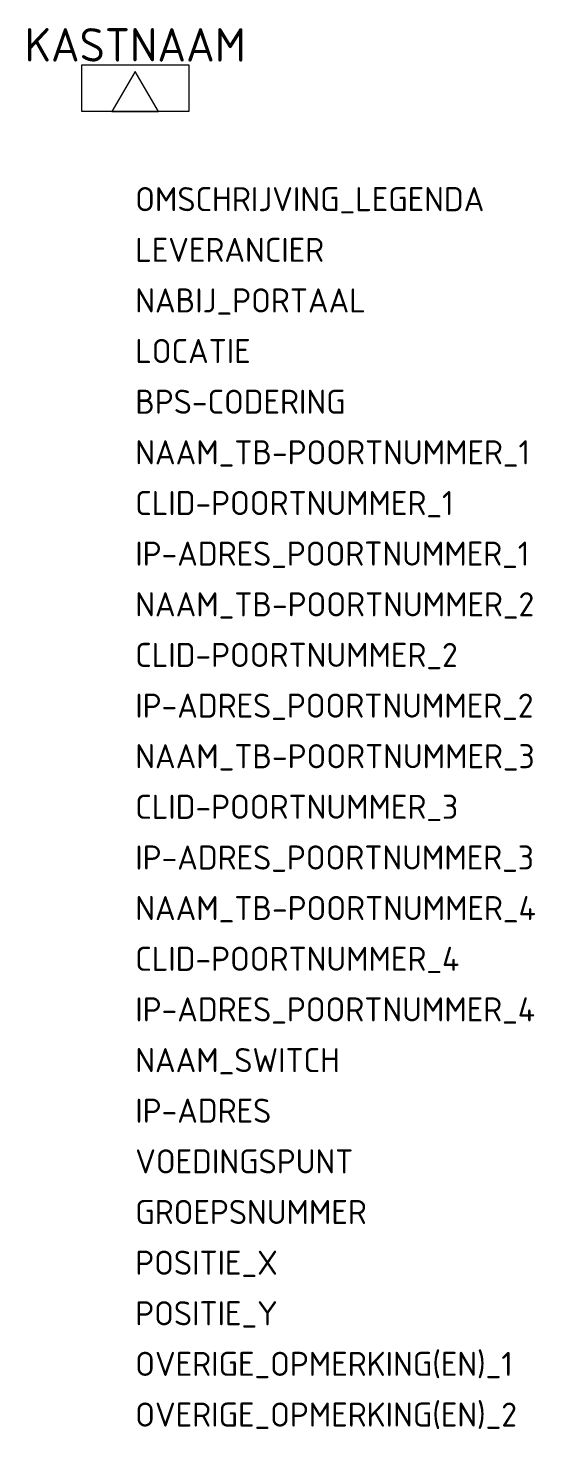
# Model space of a CAD drawing. Extents: x -8 to 30, y -99 to 5.
import ezdxf
from ezdxf.enums import TextEntityAlignment as Align

# ---------------------------------------------------------------- set-up
doc = ezdxf.new("R2010")
doc.units = 0
doc.header["$LTSCALE"] = 5
doc.header["$MEASUREMENT"] = 0
doc.layers.get('0').update_dxf_attribs({"linetype": 'CONTINUOUS'})
doc.layers.add('N-WE-VW-VS-T18', color=1, linetype='CONTINUOUS', lineweight=18)
doc.layers.add('N-WE-VW-VS-T25', color=7, linetype='CONTINUOUS', lineweight=25)
doc.styles.add('NLCS-ISO', font='NLCS-ISO.ttf', dxfattribs={"height": 1.8})

msp = doc.modelspace()

# ---------------------------------------------------------------- linework, layer by layer
at = {"flags": 128}
msp.add_lwpolyline([(-4, 2.51), (4, 2.51), (4, -0.99), (-4, -0.99), (-4, 2.51)], dxfattribs=at)
msp.add_lwpolyline([(-1.75, -0.99), (1.75, -0.99), (0, 2.01)], close=True, dxfattribs=at)

# ---------------------------------------------------------------- texts
at = {"layer": 'N-WE-VW-VS-T18', "linetype": 'ByBlock', "style": 'NLCS-ISO', "flags": 1}
for tag, p, s in [('OMSCHRIJVING_LEGENDA', (0, -8.43), 'WKS tussen A-pootportaal'), ('LEVERANCIER', (0, -12.22), ''), ('NABIJ_PORTAAL', (0, -16), ''), ('LOCATIE', (0, -19.78), ''), ('BPS-CODERING', (0, -23.57), ''), ('NAAM_TB-POORTNUMMER_1', (0, -27.35), ''), ('CLID-POORTNUMMER_1', (0, -31.14), ''), ('IP-ADRES_POORTNUMMER_1', (0, -34.92), ''), ('NAAM_TB-POORTNUMMER_2', (0, -38.71), ''), ('CLID-POORTNUMMER_2', (0, -42.49), ''), ('IP-ADRES_POORTNUMMER_2', (0, -46.28), ''), ('NAAM_TB-POORTNUMMER_3', (0, -50.06), ''), ('CLID-POORTNUMMER_3', (0, -53.84), ''), ('IP-ADRES_POORTNUMMER_3', (0, -57.63), ''), ('NAAM_TB-POORTNUMMER_4', (0, -61.41), ''), ('CLID-POORTNUMMER_4', (0, -65.2), ''), ('IP-ADRES_POORTNUMMER_4', (0, -68.98), ''), ('NAAM_SWITCH', (0, -72.77), ''), ('IP-ADRES', (0, -76.55), ''), ('VOEDINGSPUNT', (0, -80.34), ''), ('GROEPSNUMMER', (0, -84.12), ''), ('POSITIE_X', (0, -87.91), ''), ('POSITIE_Y', (0, -91.69), ''), ('OVERIGE_OPMERKING(EN)_1', (0, -95.47), ''), ('OVERIGE_OPMERKING(EN)_2', (0, -99.26), '')]:
    msp.add_attdef(tag, p, s, height=1.8, dxfattribs=at)
at = {"layer": 'N-WE-VW-VS-T25', "linetype": 'ByBlock', "style": 'NLCS-ISO'}
msp.add_attdef('KASTNAAM', text='RODK4', height=2.5, dxfattribs=at).set_placement((0, 4), align=Align.MIDDLE_CENTER)

doc.saveas('drawing.dxf')
